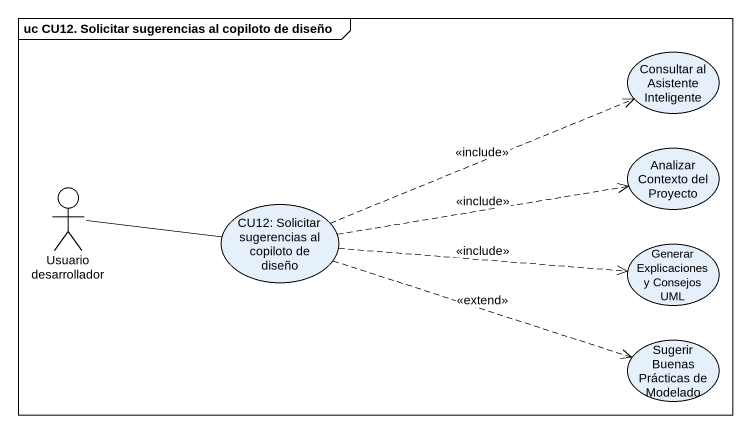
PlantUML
@startuml
mainframe uc CU12. Solicitar sugerencias al copiloto de diseño
usecase "Consultar al Asistente Inteligente" as Consultar_al_Asistente
actor "Usuario desarrollador" as Usuario_desarrollador
usecase "Analizar Contexto del Proyecto" as Analizar_Contexto_del
usecase "CU12: Solicitar sugerencias al copiloto de diseño" as CU12_Solicitar_sugerencias
usecase "Generar Explicaciones y Consejos UML" as Generar_Explicaciones_y
usecase "Sugerir Buenas Prácticas de Modelado" as Sugerir_Buenas_Prácticas_de
Usuario_desarrollador -right- CU12_Solicitar_sugerencias
CU12_Solicitar_sugerencias .right.> Consultar_al_Asistente : <<include>>
CU12_Solicitar_sugerencias .right.> Analizar_Contexto_del : <<include>>
CU12_Solicitar_sugerencias .right.> Generar_Explicaciones_y : <<include>>
CU12_Solicitar_sugerencias .right.> Sugerir_Buenas_Prácticas_de : <<extend>>
@enduml
